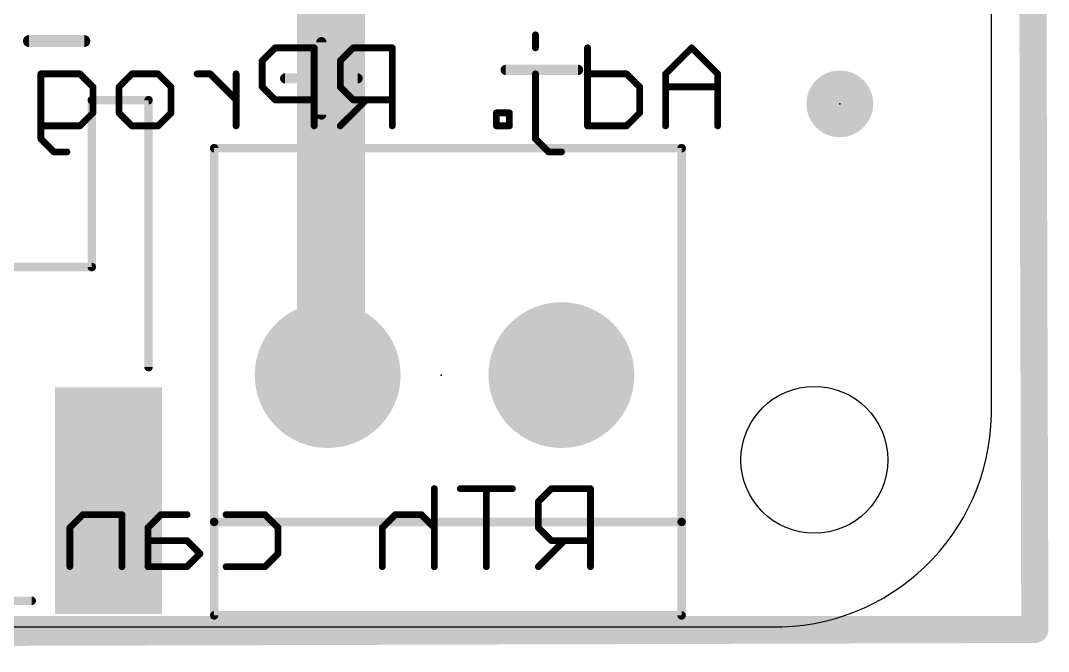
# Model space of a CAD drawing. Extents: x -0.7 to 44.7, y -0.3 to 41.4.
# Drawn here: x 29.26 to 44.65, y -0.33 to 9.12 of the extents above; entities that cross this region are included whole.
import ezdxf

# ---------------------------------------------------------------- set-up
doc = ezdxf.new("R2010")
doc.units = 0
for name, color, linetype in [('1', 12, 'CONTINUOUS'), ('16', 132, 'CONTINUOUS'), ('17', 110, 'CONTINUOUS'), ('20', 53, 'CONTINUOUS'), ('21', 40, 'CONTINUOUS'), ('22', 6, 'CONTINUOUS'), ('23', 53, 'CONTINUOUS')]:
    doc.layers.add(name, color=color, linetype=linetype)

# ---------------------------------------------------------------- blocks, each defined once
blk = doc.blocks.new('RECT')
blk.add_solid([(-0.5, -0.5), (0.5, -0.5), (-0.5, 0.5), (0.5, 0.5)])
blk = doc.blocks.new('ROUNDP')
at = {"const_width": 0.5}
blk.add_lwpolyline([(0, -0.25, 1), (0, 0.25, 1), (0, -0.25)], format="xyb", dxfattribs=at)
blk = doc.blocks.new('PIE')
at = {"const_width": 0.5}
blk.add_lwpolyline([(0, -0.25, 1), (0, 0.25, 1), (0, -0.25)], format="xyb", dxfattribs=at)

msp = doc.modelspace()

# ---------------------------------------------------------------- linework, layer by layer
at = {"layer": '1'}
for points, const_width in [([(44.323, 40.64), (44.45, 0)], 0.4064), ([(33.909, 10.033), (33.909, 3.859)], 1.016), ([(33.909, 3.859), (33.86, 3.81)], 1.016), ([(44.45, 0), (-0.254, -0.127)], 0.4064)]:
    msp.add_lwpolyline(points, dxfattribs=dict(at, const_width=const_width))
for points, const_width in [([(34.0886, 3.6794, 1), (33.7294, 4.0386)], 0.508), ([(33.6804, 3.9896, 1), (34.0396, 3.6304)], 0.508), ([(33.655, 3.859, 1), (34.163, 3.859)], 0.508), ([(44.4503, -0.1016, 1), (44.4497, 0.1016)], 0.2032), ([(44.3484, -0.0003, 1), (44.5516, 0.0003)], 0.2032)]:
    msp.add_lwpolyline(points, format="xyb", dxfattribs=dict(at, const_width=const_width))
at = {"layer": '16', "const_width": 0.4064}
for points in [[(44.323, 40.64), (44.45, 0)], [(44.45, 0), (-0.127, 0)]]:
    msp.add_lwpolyline(points, dxfattribs=at)
at = {"layer": '16', "const_width": 0.2032}
for points in [[(44.45, -0.1016, 1), (44.45, 0.1016)], [(44.3484, -0.0003, 1), (44.5516, 0.0003)]]:
    msp.add_lwpolyline(points, format="xyb", dxfattribs=at)
at = {"layer": '20'}
for p, q in [((43.8, 3.213), (43.8, 37.427)), ((3.18, 0.038), (40.498, 0.038))]:
    msp.add_line(p, q, dxfattribs=at)
msp.add_circle((41.148, 2.54), 1.1, dxfattribs=at)
msp.add_arc((40.5615, 3.2765), 3.2391, 268.8767, 358.8767, dxfattribs=at)
at = {"layer": '21'}
for points, const_width in [([(29.3862, 8.8588, 1), (29.3862, 8.7699)], 0.0889), ([(30.2166, 8.7699, 1), (30.2166, 8.8588)], 0.0889), ([(33.8036, 8.798, 1), (33.7274, 8.798)], 0.0762), ([(33.2232, 8.2938, 1), (33.2232, 8.2176)], 0.0762), ([(34.3079, 8.2176, 1), (34.3079, 8.2938)], 0.0762), ([(36.5252, 8.4208, 1), (36.5252, 8.3446)], 0.0762), ([(37.6099, 8.3446, 1), (37.6099, 8.4208)], 0.0762), ([(30.3598, 7.929, 1), (30.2963, 7.929)], 0.0635), ([(30.328, 7.9607, 1), (30.328, 7.8973)], 0.0635), ([(31.2097, 7.929, 1), (31.1463, 7.929)], 0.0635), ([(31.178, 7.8973, 1), (31.178, 7.9607)], 0.0635), ([(33.7274, 7.7134, 1), (33.8036, 7.7134)], 0.0762), ([(32.1918, 7.21, 1), (32.1283, 7.21)], 0.0635), ([(32.16, 7.2417, 1), (32.16, 7.1783)], 0.0635), ([(39.1918, 7.21, 1), (39.1283, 7.21)], 0.0635), ([(39.16, 7.1783, 1), (39.16, 7.2417)], 0.0635), ([(30.2963, 5.429, 1), (30.3598, 5.429)], 0.0635), ([(30.328, 5.3973, 1), (30.328, 5.4607)], 0.0635), ([(31.1463, 3.929, 1), (31.2097, 3.929)], 0.0635), ([(32.1918, 1.61, 1), (32.1283, 1.61)], 0.0635), ([(32.16, 1.6418, 1), (32.16, 1.5783)], 0.0635), ([(32.1283, 1.61, 1), (32.1918, 1.61)], 0.0635), ([(39.1918, 1.61, 1), (39.1283, 1.61)], 0.0635), ([(39.1283, 1.61, 1), (39.1918, 1.61)], 0.0635), ([(39.16, 1.5783, 1), (39.16, 1.6418)], 0.0635), ([(29.428, 0.3973, 1), (29.428, 0.4608)], 0.0635), ([(32.16, 0.2418, 1), (32.16, 0.1783)], 0.0635), ([(32.1283, 0.21, 1), (32.1918, 0.21)], 0.0635), ([(39.1283, 0.21, 1), (39.1918, 0.21)], 0.0635), ([(39.16, 0.1783, 1), (39.16, 0.2418)], 0.0635)]:
    msp.add_lwpolyline(points, format="xyb", dxfattribs=dict(at, const_width=const_width))
for points, const_width in [([(29.3862, 8.8143), (30.2166, 8.8143)], 0.1778), ([(33.7655, 8.798), (33.7655, 7.7134)], 0.1524), ([(33.2232, 8.2557), (34.3079, 8.2557)], 0.1524), ([(36.5252, 8.3827), (37.6099, 8.3827)], 0.1524), ([(30.328, 5.429), (30.328, 7.929)], 0.127), ([(30.328, 7.929), (31.178, 7.929)], 0.127), ([(31.178, 7.929), (31.178, 3.929)], 0.127), ([(32.16, 7.21), (32.16, 1.61)], 0.127), ([(39.16, 7.21), (32.16, 7.21)], 0.127), ([(39.16, 1.61), (39.16, 7.21)], 0.127), ([(28.928, 5.429), (30.328, 5.429)], 0.127), ([(32.16, 1.61), (32.16, 0.21)], 0.127), ([(32.16, 1.61), (39.16, 1.61)], 0.127), ([(39.16, 0.21), (39.16, 1.61)], 0.127), ([(29.428, 0.429), (24.928, 0.429)], 0.127), ([(32.16, 0.21), (39.16, 0.21)], 0.127)]:
    msp.add_lwpolyline(points, dxfattribs=dict(at, const_width=const_width))
at = {"layer": '22', "const_width": 0.1016}
for points in [[(36.9716, 8.9081), (36.9716, 8.7132)], [(33.0736, 8.7132), (32.8787, 8.5183)], [(33.6583, 8.7132), (33.0736, 8.7132)], [(33.6583, 7.5438), (33.6583, 8.7132)], [(34.243, 8.7132), (34.0481, 8.5183)], [(34.8277, 8.7132), (34.243, 8.7132)], [(34.8277, 7.5438), (34.8277, 8.7132)], [(37.7512, 8.7132), (37.7512, 7.5438)], [(39.3104, 8.7132), (38.9206, 8.3234)], [(39.7002, 8.3234), (39.3104, 8.7132)], [(32.8787, 8.5183), (32.8787, 8.1285)], [(34.0481, 8.5183), (34.0481, 8.1285)], [(29.5654, 7.3489), (29.5654, 8.3234)], [(29.5654, 8.3234), (30.1501, 8.3234)], [(30.1501, 8.3234), (30.345, 8.1285)], [(30.7348, 8.1285), (30.9297, 8.3234)], [(30.9297, 8.3234), (31.3195, 8.3234)], [(31.3195, 8.3234), (31.5144, 8.1285)], [(32.0991, 8.3234), (31.9042, 8.3234)], [(32.4889, 7.9336), (32.0991, 8.3234)], [(32.4889, 7.5438), (32.4889, 8.3234)], [(36.9716, 7.3489), (36.9716, 8.3234)], [(38.3359, 8.3234), (37.7512, 8.3234)], [(38.5308, 8.1285), (38.3359, 8.3234)], [(38.9206, 8.3234), (38.9206, 7.5438)], [(39.7002, 7.5438), (39.7002, 8.3234)], [(30.345, 8.1285), (30.345, 7.7387)], [(30.7348, 7.7387), (30.7348, 8.1285)], [(31.5144, 8.1285), (31.5144, 7.7387)], [(32.8787, 8.1285), (33.0736, 7.9336)], [(34.0481, 8.1285), (34.243, 7.9336)], [(38.5308, 7.7387), (38.5308, 8.1285)], [(39.7002, 8.1285), (38.9206, 8.1285)], [(33.0736, 7.9336), (33.6583, 7.9336)], [(34.4379, 7.9336), (34.0481, 7.5438)], [(34.243, 7.9336), (34.8277, 7.9336)], [(30.345, 7.7387), (30.1501, 7.5438)], [(30.9297, 7.5438), (30.7348, 7.7387)], [(31.5144, 7.7387), (31.3195, 7.5438)], [(36.5818, 7.7387), (36.3869, 7.7387)], [(36.3869, 7.7387), (36.3869, 7.5438)], [(36.5818, 7.5438), (36.5818, 7.7387)], [(38.3359, 7.5438), (38.5308, 7.7387)], [(30.1501, 7.5438), (29.5654, 7.5438)], [(31.3195, 7.5438), (30.9297, 7.5438)], [(36.3869, 7.5438), (36.5818, 7.5438)], [(37.7512, 7.5438), (38.3359, 7.5438)], [(29.7603, 7.154), (29.5654, 7.3489)], [(37.1665, 7.154), (36.9716, 7.3489)], [(29.9552, 7.154), (29.7603, 7.154)], [(37.3614, 7.154), (37.1665, 7.154)], [(35.4564, 2.1092), (35.4564, 0.9398)], [(36.6258, 2.1092), (35.8462, 2.1092)], [(36.236, 0.9398), (36.236, 2.1092)], [(37.2105, 2.1092), (37.0156, 1.9143)], [(37.7952, 2.1092), (37.2105, 2.1092)], [(37.7952, 0.9398), (37.7952, 2.1092)], [(37.0156, 1.9143), (37.0156, 1.5245)], [(30.1941, 1.7194), (29.9992, 1.5245)], [(30.7788, 1.7194), (30.1941, 1.7194)], [(30.7788, 0.9398), (30.7788, 1.7194)], [(31.3635, 1.7194), (31.1686, 1.5245)], [(31.7533, 1.7194), (31.3635, 1.7194)], [(32.338, 1.7194), (32.9227, 1.7194)], [(32.9227, 1.7194), (33.1176, 1.5245)], [(34.8717, 1.7194), (34.6768, 1.5245)], [(35.2615, 1.7194), (34.8717, 1.7194)], [(35.4564, 1.5245), (35.2615, 1.7194)], [(29.9992, 1.5245), (29.9992, 0.9398)], [(31.1686, 1.5245), (31.1686, 0.9398)], [(33.1176, 1.5245), (33.1176, 1.1347)], [(34.6768, 1.5245), (34.6768, 0.9398)], [(37.0156, 1.5245), (37.2105, 1.3296)], [(31.7533, 1.3296), (31.1686, 1.3296)], [(31.9482, 1.1347), (31.7533, 1.3296)], [(37.4054, 1.3296), (37.0156, 0.9398)], [(37.2105, 1.3296), (37.7952, 1.3296)], [(31.7533, 0.9398), (31.9482, 1.1347)], [(33.1176, 1.1347), (32.9227, 0.9398)], [(31.1686, 0.9398), (31.7533, 0.9398)], [(32.9227, 0.9398), (32.338, 0.9398)]]:
    msp.add_lwpolyline(points, dxfattribs=at)
at = {"layer": '22', "const_width": 0.0508}
for points in [[(36.997, 8.9081, 1), (36.9462, 8.9081)], [(33.0736, 8.7386, 1), (33.0736, 8.6878)], [(33.0916, 8.6952, 1), (33.0557, 8.7312)], [(33.6837, 8.7132, 1), (33.6329, 8.7132)], [(33.6583, 8.6878, 1), (33.6583, 8.7386)], [(34.243, 8.7386, 1), (34.243, 8.6878)], [(34.261, 8.6952, 1), (34.2251, 8.7312)], [(34.8531, 8.7132, 1), (34.8023, 8.7132)], [(34.8277, 8.6878, 1), (34.8277, 8.7386)], [(36.9462, 8.7132, 1), (36.997, 8.7132)], [(37.7766, 8.7132, 1), (37.7258, 8.7132)], [(39.3284, 8.7312, 1), (39.2924, 8.6952)], [(39.3284, 8.6952, 1), (39.2924, 8.7312)], [(32.9041, 8.5183, 1), (32.8533, 8.5183)], [(32.8608, 8.5363, 1), (32.8967, 8.5003)], [(34.0735, 8.5183, 1), (34.0227, 8.5183)], [(34.0302, 8.5363, 1), (34.0661, 8.5003)], [(29.5908, 8.3234, 1), (29.54, 8.3234)], [(29.5654, 8.3488, 1), (29.5654, 8.298)], [(30.1681, 8.3414, 1), (30.1322, 8.3054)], [(30.1501, 8.298, 1), (30.1501, 8.3488)], [(30.9297, 8.3488, 1), (30.9297, 8.298)], [(30.9477, 8.3054, 1), (30.9118, 8.3414)], [(31.3375, 8.3414, 1), (31.3016, 8.3054)], [(31.3195, 8.298, 1), (31.3195, 8.3488)], [(31.9042, 8.3488, 1), (31.9042, 8.298)], [(32.1171, 8.3414, 1), (32.0812, 8.3054)], [(32.0991, 8.298, 1), (32.0991, 8.3488)], [(32.5143, 8.3234, 1), (32.4635, 8.3234)], [(36.997, 8.3234, 1), (36.9462, 8.3234)], [(37.7512, 8.3488, 1), (37.7512, 8.298)], [(38.3539, 8.3414, 1), (38.3179, 8.3054)], [(38.3359, 8.298, 1), (38.3359, 8.3488)], [(38.9026, 8.3414, 1), (38.9386, 8.3054)], [(38.946, 8.3234, 1), (38.8952, 8.3234)], [(39.7256, 8.3234, 1), (39.6748, 8.3234)], [(39.6822, 8.3054, 1), (39.7182, 8.3414)], [(30.3704, 8.1285, 1), (30.3196, 8.1285)], [(30.3271, 8.1105, 1), (30.363, 8.1465)], [(30.7602, 8.1285, 1), (30.7094, 8.1285)], [(30.7169, 8.1465, 1), (30.7528, 8.1105)], [(31.5398, 8.1285, 1), (31.489, 8.1285)], [(31.4965, 8.1105, 1), (31.5324, 8.1465)], [(32.8967, 8.1465, 1), (32.8608, 8.1105)], [(34.0661, 8.1465, 1), (34.0302, 8.1105)], [(38.5562, 8.1285, 1), (38.5054, 8.1285)], [(38.5128, 8.1105, 1), (38.5488, 8.1465)], [(38.9206, 8.1539, 1), (38.9206, 8.1031)], [(39.7002, 8.1031, 1), (39.7002, 8.1539)], [(32.8533, 8.1285, 1), (32.9041, 8.1285)], [(34.0227, 8.1285, 1), (34.0735, 8.1285)], [(32.471, 7.9156, 1), (32.5069, 7.9516)], [(33.0736, 7.959, 1), (33.0736, 7.9082)], [(33.0557, 7.9156, 1), (33.0916, 7.9516)], [(33.6583, 7.9082, 1), (33.6583, 7.959)], [(34.243, 7.959, 1), (34.243, 7.9082)], [(34.2251, 7.9156, 1), (34.261, 7.9516)], [(34.4559, 7.9156, 1), (34.42, 7.9516)], [(34.8277, 7.9082, 1), (34.8277, 7.959)], [(30.3196, 7.7387, 1), (30.3704, 7.7387)], [(30.363, 7.7207, 1), (30.3271, 7.7567)], [(30.7528, 7.7567, 1), (30.7169, 7.7207)], [(30.7094, 7.7387, 1), (30.7602, 7.7387)], [(31.489, 7.7387, 1), (31.5398, 7.7387)], [(31.5324, 7.7207, 1), (31.4965, 7.7567)], [(36.3869, 7.7641, 1), (36.3869, 7.7133)], [(36.4123, 7.7387, 1), (36.3615, 7.7387)], [(36.6072, 7.7387, 1), (36.5564, 7.7387)], [(36.5818, 7.7133, 1), (36.5818, 7.7641)], [(38.5054, 7.7387, 1), (38.5562, 7.7387)], [(38.5488, 7.7207, 1), (38.5128, 7.7567)], [(29.5654, 7.5692, 1), (29.5654, 7.5184)], [(30.1322, 7.5618, 1), (30.1681, 7.5258)], [(30.1501, 7.5184, 1), (30.1501, 7.5692)], [(30.9297, 7.5692, 1), (30.9297, 7.5184)], [(30.9118, 7.5258, 1), (30.9477, 7.5618)], [(31.3016, 7.5618, 1), (31.3375, 7.5258)], [(31.3195, 7.5184, 1), (31.3195, 7.5692)], [(32.4635, 7.5438, 1), (32.5143, 7.5438)], [(33.6329, 7.5438, 1), (33.6837, 7.5438)], [(34.0302, 7.5618, 1), (34.0661, 7.5258)], [(34.8023, 7.5438, 1), (34.8531, 7.5438)], [(36.3869, 7.5692, 1), (36.3869, 7.5184)], [(36.3615, 7.5438, 1), (36.4123, 7.5438)], [(36.5564, 7.5438, 1), (36.6072, 7.5438)], [(36.5818, 7.5184, 1), (36.5818, 7.5692)], [(37.7512, 7.5692, 1), (37.7512, 7.5184)], [(37.7258, 7.5438, 1), (37.7766, 7.5438)], [(38.3179, 7.5618, 1), (38.3539, 7.5258)], [(38.3359, 7.5184, 1), (38.3359, 7.5692)], [(38.8952, 7.5438, 1), (38.946, 7.5438)], [(39.6748, 7.5438, 1), (39.7256, 7.5438)], [(29.5834, 7.3669, 1), (29.5475, 7.3309)], [(36.9896, 7.3669, 1), (36.9536, 7.3309)], [(29.54, 7.3489, 1), (29.5908, 7.3489)], [(36.9462, 7.3489, 1), (36.997, 7.3489)], [(29.7603, 7.1794, 1), (29.7603, 7.1286)], [(29.7424, 7.136, 1), (29.7783, 7.172)], [(29.9552, 7.1286, 1), (29.9552, 7.1794)], [(37.1665, 7.1794, 1), (37.1665, 7.1286)], [(37.1485, 7.136, 1), (37.1845, 7.172)], [(37.3614, 7.1286, 1), (37.3614, 7.1794)], [(35.4818, 2.1092, 1), (35.431, 2.1092)], [(35.8462, 2.1346, 1), (35.8462, 2.0838)], [(36.2614, 2.1092, 1), (36.2106, 2.1092)], [(36.6258, 2.0838, 1), (36.6258, 2.1346)], [(37.2105, 2.1346, 1), (37.2105, 2.0838)], [(37.2285, 2.0912, 1), (37.1925, 2.1272)], [(37.8206, 2.1092, 1), (37.7698, 2.1092)], [(37.7952, 2.0838, 1), (37.7952, 2.1346)], [(36.9976, 1.9323, 1), (37.0336, 1.8963)], [(37.041, 1.9143, 1), (36.9902, 1.9143)], [(30.1941, 1.7448, 1), (30.1941, 1.694)], [(30.2121, 1.7014, 1), (30.1762, 1.7374)], [(30.8042, 1.7194, 1), (30.7534, 1.7194)], [(30.7788, 1.694, 1), (30.7788, 1.7448)], [(31.3635, 1.7448, 1), (31.3635, 1.694)], [(31.3815, 1.7014, 1), (31.3456, 1.7374)], [(31.7533, 1.694, 1), (31.7533, 1.7448)], [(32.338, 1.7448, 1), (32.338, 1.694)], [(32.9407, 1.7374, 1), (32.9048, 1.7014)], [(32.9227, 1.694, 1), (32.9227, 1.7448)], [(34.8717, 1.7448, 1), (34.8717, 1.694)], [(34.8897, 1.7014, 1), (34.8537, 1.7374)], [(35.2795, 1.7374, 1), (35.2435, 1.7014)], [(35.2615, 1.694, 1), (35.2615, 1.7448)], [(30.0246, 1.5245, 1), (29.9738, 1.5245)], [(29.9813, 1.5425, 1), (30.0172, 1.5065)], [(31.194, 1.5245, 1), (31.1432, 1.5245)], [(31.1507, 1.5425, 1), (31.1866, 1.5065)], [(33.143, 1.5245, 1), (33.0922, 1.5245)], [(33.0997, 1.5065, 1), (33.1356, 1.5425)], [(34.6588, 1.5425, 1), (34.6948, 1.5065)], [(34.7022, 1.5245, 1), (34.6514, 1.5245)], [(35.4384, 1.5065, 1), (35.4744, 1.5425)], [(37.0336, 1.5425, 1), (36.9976, 1.5065)], [(36.9902, 1.5245, 1), (37.041, 1.5245)], [(31.1686, 1.355, 1), (31.1686, 1.3042)], [(31.7713, 1.3476, 1), (31.7354, 1.3116)], [(31.7533, 1.3042, 1), (31.7533, 1.355)], [(37.2105, 1.355, 1), (37.2105, 1.3042)], [(37.1925, 1.3116, 1), (37.2285, 1.3476)], [(37.4234, 1.3116, 1), (37.3874, 1.3476)], [(37.7952, 1.3042, 1), (37.7952, 1.355)], [(31.9662, 1.1167, 1), (31.9303, 1.1527)], [(31.9303, 1.1167, 1), (31.9662, 1.1527)], [(33.0922, 1.1347, 1), (33.143, 1.1347)], [(33.1356, 1.1167, 1), (33.0997, 1.1527)], [(29.9738, 0.9398, 1), (30.0246, 0.9398)], [(30.7534, 0.9398, 1), (30.8042, 0.9398)], [(31.1686, 0.9652, 1), (31.1686, 0.9144)], [(31.1432, 0.9398, 1), (31.194, 0.9398)], [(31.7354, 0.9578, 1), (31.7713, 0.9218)], [(31.7533, 0.9144, 1), (31.7533, 0.9652)], [(32.338, 0.9652, 1), (32.338, 0.9144)], [(32.9048, 0.9578, 1), (32.9407, 0.9218)], [(32.9227, 0.9144, 1), (32.9227, 0.9652)], [(34.6514, 0.9398, 1), (34.7022, 0.9398)], [(35.431, 0.9398, 1), (35.4818, 0.9398)], [(36.2106, 0.9398, 1), (36.2614, 0.9398)], [(36.9976, 0.9578, 1), (37.0336, 0.9218)], [(37.7698, 0.9398, 1), (37.8206, 0.9398)]]:
    msp.add_lwpolyline(points, format="xyb", dxfattribs=at)
at = {"layer": '23'}
for p in [(41.529, 7.874), (35.56, 3.81)]:
    msp.add_point(p, dxfattribs=at)

# ---------------------------------------------------------------- block references
at = {"layer": '1'}
msp.add_blockref('PIE', (41.529, 7.874), dxfattribs=at)
at = {"layer": '1', "xscale": 3.4, "yscale": 1.6, "rotation": 270}
msp.add_blockref('RECT', (30.578, 1.929), dxfattribs=at)
at = {"layer": '17', "xscale": 2.1844, "yscale": 2.1844}
for p in [(33.86, 3.81), (33.86, 3.81), (37.36, 3.81), (37.36, 3.81)]:
    msp.add_blockref('ROUNDP', p, dxfattribs=at)

doc.saveas('drawing.dxf')
